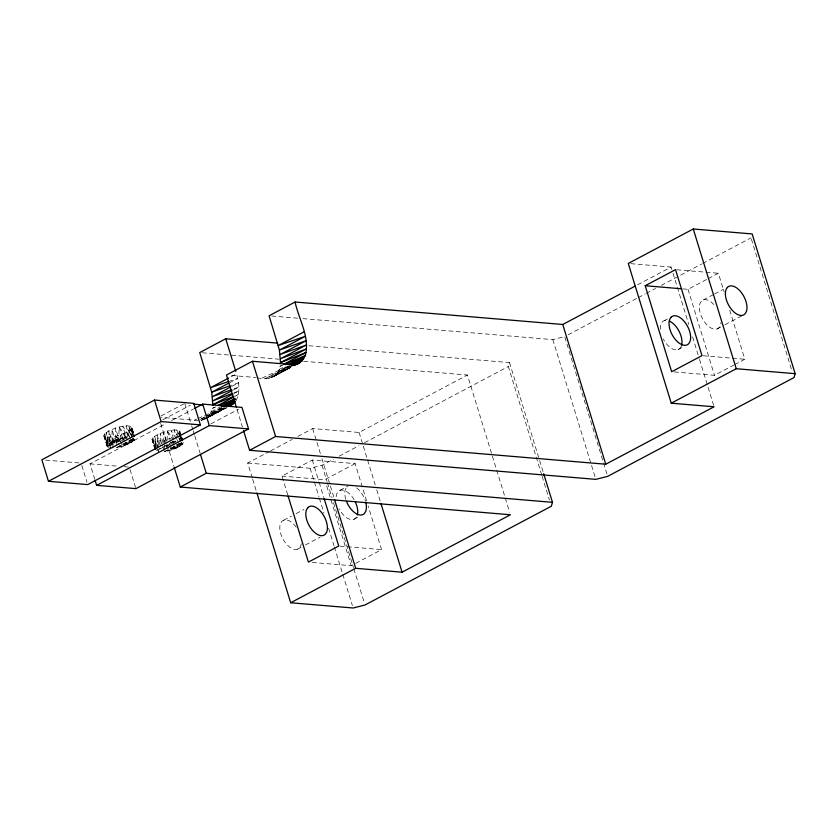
<?xml version="1.0" encoding="UTF-8"?>
<svg xmlns="http://www.w3.org/2000/svg" width="837" height="837" viewBox="0 0 837 837"><rect width="100%" height="100%" fill="white"/><g stroke="black" fill="none" stroke-linecap="round" stroke-linejoin="round"><path stroke-width="0.63" stroke-dasharray="4.18 3.14" d="M119.168 426.985L122.474 437.741L107.973 444.552L106.393 432.342L109.699 443.087L118.812 438.808L119.168 426.985L126.042 436.977L122.474 437.741L107.157 445.859L104.667 433.807L107.973 444.552L115.307 440.116L115.506 428.063C120.58 426.88 126.753 424.181 131.66 426.985L134.6 436.537L130.593 426.232L133.899 436.977L128.647 425.834L131.953 436.59L125.968 425.834L129.275 436.59L107.282 446.927L103.976 436.182L104.667 433.807L108.894 430.835L115.506 428.063L118.812 438.808L107.973 444.552L107.157 445.859L108.35 447.68L106.979 437.322L103.976 436.182L107.157 445.859L126.042 436.977L129.275 436.59L122.736 426.232L126.042 436.977L107.282 446.927L105.043 436.935L108.35 447.68M116.259 445.117L116.469 436.171L126.743 432.331L130.959 429.36L131.66 426.985L133.721 434.068L131.786 428.052M164.439 449.166L164.533 445.336M164.565 444.049L164.648 440.22L171.815 437.835M167.065 440.492L167.348 431.034L174.159 429.883L178.773 430.27L179.84 431.024L181.074 435.679M225.216 407.807L208.267 416.795L209.993 414.482L212.284 408.425L214.544 407.221M257.043 377.613C266.375 380.678 278.773 377.456 279.966 366.292L282.226 365.089M541.738 475.029L508.341 366.491L509.492 362.588L307.744 345.65M235.992 400.693C240.47 392.459 239.037 382.509 236.547 373.888L228.627 378.073M356.384 517.036L355.777 518.04A16.091 8.778 62.1 0 1 339.1 508.791M681.339 346.152L680.021 348.328A16.091 8.778 62.1 0 1 663.343 339.09M121.721 444.75L116.197 447.68C122.83 446.048 130.781 444.552 135.092 438.797L134.966 437.73M155.096 449.783L152.031 439.153L154.573 436.391L160.181 433.42L167.348 431.034L172.851 439.027M179.965 432.091L174.923 436.38M176.199 445.043L181.995 442.323L164.387 451.718C171.01 450.097 178.961 448.59 183.272 442.846L183.146 441.779M287.52 366.376L277.675 372.35L288.985 366.355M220.937 407.839L209.993 414.482L222.433 407.891M290.366 366.292L275.948 374.662L290.638 366.868M208.267 416.795L223.793 407.776M290.711 367.108L273.856 376.441L290.816 367.453M208.423 417.328L225.279 407.996M161.039 415.979L183.648 403.989M229.83 382.593L237.739 378.397L230.321 380.929M120.465 441.256L127.078 437.751M162.734 419.818L190.334 405.192M122.819 444.165L133.857 438.316M231.744 386.412L238.524 382.812L231.221 385.365M133.146 438.044L134.265 440.105L123.437 445.849L132.549 441.57L131.807 439.174M94.811 479.371L90.03 463.844L165.914 423.616M171.658 420.572L193.504 408.99M125.424 442.438L126.942 444.541L132.549 441.57L131.252 439.509M233.23 390.032L238.88 387.029L232.885 389.205M279.024 369.535L285.804 365.947M234.276 393.4L238.796 390.994L234.088 392.783M288.451 366.365L265.842 378.345L291.286 366.177M291.37 366.313L268.761 378.303L290.565 367.338M234.894 396.435L238.283 394.635L234.642 396.089M211.342 411.668L220.382 406.876M204.939 416.889L198.16 420.477L161.321 417.391M206.069 416.282L221.899 407.891M205.368 418.981L201.079 420.436L224.818 407.849M173.123 441.612L155.462 450.976L156.529 451.729M166.448 446.477L173.05 442.972M210.924 423.867L238.514 409.241M181.336 442.093L182.445 444.154L171.616 449.898L170.225 447.962M173.604 446.487L175.121 448.59L180.729 445.608L179.997 443.223M252.303 478L247.689 463.028L269.357 451.541M270.497 450.934L292.165 439.446M297.867 436.422L312.693 428.565L359.094 432.457L467.433 375.028L509.649 512.265M637.679 284.768L671.096 267.055L672.634 272.046M287.708 494.803L281.964 476.117L312.295 460.036L355.129 463.625L366.627 501.018M247.689 463.028L310.15 468.27L322.004 465.278L333.513 459.178M339.257 456.123L358.811 445.765M364.566 442.71L508.341 366.491M568.135 334.79L637.145 298.202M638.296 297.595L645.191 293.933M646.342 293.327L655.549 288.451M661.303 285.396L701.552 264.053M702.703 263.446L751.019 237.834M355.129 463.625L324.787 479.706L281.964 476.117M682.846 288.891L688.035 289.33L707.129 279.202M708.259 278.606L718.366 273.249L724.12 291.946M283.67 520.206L291.579 516.01M296.11 513.615L304.019 509.419M340 490.336L347.585 486.318M664.243 320.634L667.497 318.907M703.247 299.96L713.417 294.561M714.547 293.965L723.597 289.173M297.533 549.177L300.922 547.377M305.442 544.981L320.142 537.197M353.873 519.317L358.205 517.015M678.106 349.615L683.526 346.738M717.11 328.931L723.89 325.342M725.02 324.735L741.98 315.748M312.306 562.433L351.247 565.697L354.616 563.908M355.735 563.322L381.578 549.616L368.154 505.998M674.256 371.942L714.484 375.321L733.589 365.194M734.708 364.597L744.825 359.24L729.487 309.387M201.079 420.436L204.521 418.709M205.672 418.123L225.174 408.32M200.472 419.379L205.096 417.161M206.258 416.606L223.605 408.31M115.307 440.116L109.699 443.087L108.894 430.835L112.2 441.58L112.001 429.371L115.307 440.116L122.474 437.741M129.18 440.45L133.805 438.274M116.197 447.68L135.092 438.797L119.775 446.916L134.265 440.105M171.867 442.135L177.465 440.628L156.624 450.432M164.387 451.718L183.272 442.846L167.955 450.965L182.445 444.154M262.148 378.042L290.648 365.099M194.466 420.174L196.841 419.096M198.024 418.552L221.784 407.776M279.966 366.292L282.351 365.288M212.284 408.425L215.862 406.918M302.921 318.635L552.828 339.623L564.682 336.62L607.285 475.113M122.035 443.913L116.469 436.171L106.979 437.322L110.285 448.077L109.657 437.322L112.964 448.067L112.89 436.924L115.83 446.487M630.868 263.676L671.096 267.055M676.84 269.765L718.366 273.249M271.68 316.009L297.71 318.196M703.289 355.746L744.825 359.24M202.334 352.775L279.003 359.209M303.695 361.281L467.433 375.028M231.556 375.468L255.777 377.508M45.648 460.12L81.116 463.091M90.03 463.844L119.168 466.293M124.232 466.711L129.296 467.14M340.042 546.132L381.578 549.616M170.581 442.292L172.851 445.441M124.671 441.392L120.13 435.104L121.595 439.875M173.95 440.932L176.094 444.028M176.806 445.064L178.229 447.125L177.496 444.74M127.904 439.98L123.625 433.786L125.832 440.953M128.616 441.015L130.049 443.076L129.306 440.691M176.157 438.567L170.915 430.281L173.855 439.833M176.858 439.456L178.794 442.532M179.442 443.558L180.729 445.608L171.616 449.898L169.775 443.924M130.614 438.483L126.743 432.331L127.841 435.91M178.344 437.406L174.159 429.883L176.722 438.243M178.94 438.483L180.143 440.628L179.4 438.243M179.097 437.96L180.771 441.057M132.591 437.008L129.233 430.814L131.44 437.981M179.976 436.569L176.837 429.883L179.034 437.05M180.51 437.678L182.079 441.026L180.98 437.437M181.21 438.128L179.139 433.399L181.713 441.769M133.031 434.079L130.959 429.36L133.533 437.72M180.959 436.025L178.773 430.27L180.614 436.244M181.399 437.176L182.707 440.628M751.396 239.089L792.084 371.335M688.035 289.33L714.484 375.321M673.021 273.291L688.757 324.442M692.597 336.924L699.115 358.131M699.502 359.376L714.087 406.782M552.828 339.623L595.808 479.35M509.492 362.588L543.265 472.382M542.125 476.274L549.417 499.982M359.094 432.457L362.934 444.939M363.321 446.184L375.217 484.864M376.744 489.854L380.584 502.326M312.693 428.565L320.372 453.518M321.91 458.509L329.966 484.707M330.353 485.952L334.193 498.433M322.004 465.278L326.995 481.495M327.382 482.74L331.986 497.712M333.524 502.702L353.476 567.58M353.863 568.825L364.231 602.514M326.712 485.941L351.247 565.697M312.295 460.036L318.813 481.223M319.2 482.468L323.793 497.419M310.15 468.27L313.99 480.752M314.377 481.997L318.981 496.969M319.368 498.214L323.971 513.186M328.575 528.157L333.953 545.619M334.329 546.875L342.396 573.073M342.783 574.318L352.377 605.507M237.08 409.575L242.395 426.849M252.68 479.245L256.52 491.717M184.778 403.392L191.296 424.6M191.683 425.845L192.834 429.59M193.221 430.835L194.372 434.581M194.749 435.826L200.127 453.298M181.681 436.998L182.78 440.586M172.914 441.423L174.023 445.002M174.389 446.194L175.121 448.59M167.348 431.034L170.288 440.586M166.26 440.461L163.686 432.101L163.487 444.165L160.181 433.42L160.38 445.629L157.074 434.874L157.806 445.912M160.694 423.407L173.74 465.832M165.747 443.798L164.648 440.22L155.169 441.371L152.156 440.231L154.542 447.481L152.031 439.153M166.113 444.991L167.222 448.58M162.545 445.755L161.081 440.973L161.091 443.453M162.912 446.948L164.021 450.526M158.946 444.949L157.848 441.371L158.193 447.345M157.879 447.136L154.573 436.391L155.849 446.152M157.366 448.538L155.169 441.371L156.195 449.134M157.733 449.731L158.475 452.116L158.266 448.538M156.163 448.601L152.857 437.845L154.835 447.492M155.797 449.343L153.223 440.984L155.18 449.72M126.199 442.156L126.942 444.541M130.028 469.526L135.908 488.641M116.469 436.171L119.032 444.531M103.84 435.114L107.157 445.859M81.848 465.487L86.985 482.206M181.556 436.935L182.592 440.482M336.16 496.718A16.091 8.778 62.1 0 1 336.777 493.788L338.096 491.612A16.091 8.778 62.1 0 1 354.26 499.93M345.786 499.407A16.091 8.778 62.1 0 1 345.451 489.195L346.759 487.019A16.091 8.778 62.1 0 1 348.673 485.742M356.572 487.845A16.091 8.778 62.1 0 1 365.413 501.06M296.235 527.174A16.091 8.778 62.1 0 0 281.755 521.482L280.447 523.659A16.091 8.778 62.1 0 0 285.584 543.035A16.091 8.778 62.1 0 0 299.447 547.9L300.755 545.724A16.091 8.778 62.1 0 0 301.247 543.841M660.403 329.297A16.091 8.778 62.1 0 1 661.021 324.086L662.329 321.91A16.091 8.778 62.1 0 1 666.629 320.341M713.909 304.574A16.091 8.778 62.1 0 0 701.333 301.236L700.025 303.412A16.091 8.778 62.1 0 0 705.162 322.789A16.091 8.778 62.1 0 0 719.025 327.654L720.333 325.478A16.091 8.778 62.1 0 0 720.95 322.548M290.659 367.474L271.45 377.665L290.763 367.464M226.524 407.786L206.028 418.594L226.492 407.797"/><path stroke-width="1.26" d="M233.429 396.571L212.797 404.784L211.74 392.187L199.74 352.555L225.739 338.765L277.8 343.139M295.074 302.011C298.642 318.604 308.874 334.967 305.965 352.503L280.479 362.651L279.422 350.054L269.075 315.79L295.074 302.011L562.767 324.484L635.377 285.992M294.007 365.612L299.855 362.662L296.444 364.461C301.613 362.609 304.982 357.765 305.965 352.503L283.356 364.493M543.652 473.627L552.483 502.326L551.332 506.218L364.995 605.005L353.141 608.007L290.68 602.755L256.907 492.972M249.604 450.285L275.603 436.495L605.747 464.221L714.087 406.782L671.253 403.193L628.273 263.456L693.266 228.993L752.16 233.941L795.15 373.679L793.999 377.571L607.662 476.358L595.808 479.35L249.604 450.285L243.536 430.542M235.417 401.467L232.173 404.794L227.978 406.437M290.805 364.388L305.024 355.756L284.737 364.283M223.123 406.51L235.155 399.218M291.475 365.643L303.674 358.56L291.245 365.152M226.011 406.489L234.883 401.341M294.08 365.235L301.948 360.873L294.028 365.068M228.647 406.123L234.266 403.005L227.476 406.604M154.521 400.065L41.85 459.795L48.462 481.296L87.728 484.592L200.388 424.861L193.776 403.361L154.521 400.065L161.133 421.566L200.388 424.861M304.229 331.755L278.229 345.535L305.421 336.275L279.422 350.054L306.206 340.68L280.207 354.459L306.562 344.907L280.562 358.686L306.478 348.862L280.479 362.651M297.449 363.886L291.841 364.566L252.46 361.26L226.45 375.039L236.316 407.106M228.627 378.073L210.547 387.667L229.087 381.348M228.7 383.2L211.74 392.187L230.008 385.794M48.462 481.296L161.133 421.566M230.614 387.008L212.525 396.592L231.692 389.644M194.655 408.383L202.7 404.114L241.966 407.41L248.579 428.91L135.908 488.641L96.653 485.345L95.177 480.564M232.1 390.628L212.88 400.818L231.723 393.672M288.064 364.744L305.024 355.756M212.797 404.784L233.146 393.997M217.934 405.422L233.764 397.031M221.523 406.28L235.082 399.082M225.823 406.091L234.862 401.289M96.653 485.345L209.313 425.614L248.579 428.91M174.127 467.077L180.269 487.04L206.268 473.261L552.483 502.326M645.201 285.731L675.532 269.65L701.992 355.641L671.661 371.722L645.201 285.731L681.548 288.786M290.68 602.755L355.683 568.302L402.084 572.194L510.413 514.765L180.269 487.04M671.253 403.193L736.257 368.73L795.15 373.679M292.448 365.623L294.76 364.524M219.44 405.411L234.956 398.893M193.671 404.135L202.564 404.878M693.266 228.993L736.257 368.73M562.767 324.484L605.747 464.221M380.971 503.581L402.084 572.194M334.57 499.679L355.683 568.302M324.181 498.664L338.744 546.017L308.414 562.108L288.095 496.059M252.46 361.26L275.603 436.495M225.739 338.765L235.804 371.461M202.7 404.114L209.313 425.614M200.514 454.543L206.268 473.261M355.244 501.792A16.091 8.778 62.1 0 1 357.378 514.964M346.466 501.342A16.091 8.778 62.1 0 0 364.451 513.447L365.759 511.261A16.091 8.778 62.1 0 0 365.779 502.336M669.328 321.063A16.091 8.778 62.1 0 1 681.621 345.252M307.754 507.693L306.447 509.869A16.091 8.778 62.1 0 0 311.584 529.246A16.091 8.778 62.1 0 0 325.447 534.121L326.754 531.945A16.091 8.778 62.1 0 0 321.617 512.568A16.091 8.778 62.1 0 0 307.754 507.693M671.002 317.317L669.694 319.493A16.091 8.778 62.1 0 0 674.831 338.87A16.091 8.778 62.1 0 0 688.694 343.735L690.002 341.559A16.091 8.778 62.1 0 0 684.865 322.182A16.091 8.778 62.1 0 0 671.002 317.317M727.332 287.447L726.024 289.623A16.091 8.778 62.1 0 0 731.161 308.999A16.091 8.778 62.1 0 0 745.024 313.875L746.332 311.699A16.091 8.778 62.1 0 0 741.195 292.322A16.091 8.778 62.1 0 0 727.332 287.447"/></g></svg>
